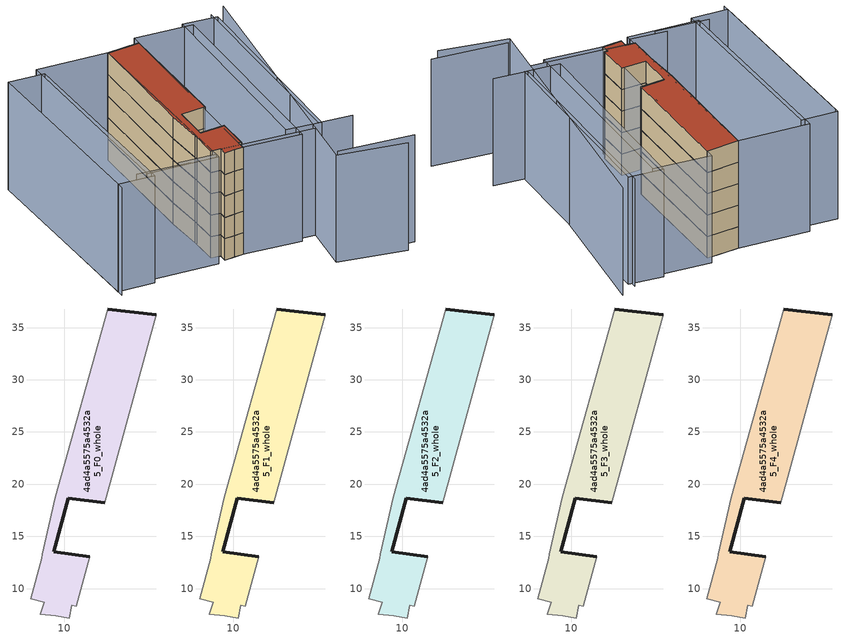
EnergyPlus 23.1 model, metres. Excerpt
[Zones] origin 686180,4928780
4ad4a5575a4532a5_F0_whole
 floor ground (EU_floor_Construction): 11.17,8.29 12.47,13.04 9.02,13.55 10.41,18.64 13.89,18.21 18.82,36.24 14.17,36.77 9.16,18.74 7.93,13.27 7.85,12.91 6.81,9.04 8.11,8.69 7.7,7.53 9.18,7.4 10.5,7.19 10.75,8.41 z0
 wall outside (EU_wall_Construction): 13.89,18.21 10.41,18.64 9.02,13.55 12.47,13.04 / 14.17,36.77 18.82,36.24 z0:3
 wall adiabatic (EU_wall_Construction): 12.47,13.04 11.17,8.29 10.75,8.41 10.5,7.19 9.18,7.4 7.7,7.53 8.11,8.69 6.81,9.04 7.85,12.91 7.93,13.27 9.16,18.74 14.17,36.77 / 18.82,36.24 13.89,18.21 z0:3
4ad4a5575a4532a5_F1_whole
 floor to 4ad4a5575a4532a5_F0_whole (EU_floor_Construction): 11.17,8.29 12.47,13.04 9.02,13.55 10.4,18.64 13.89,18.21 18.82,36.24 14.17,36.77 9.16,18.74 7.93,13.27 7.85,12.91 6.81,9.04 8.11,8.69 7.7,7.53 9.18,7.4 10.5,7.19 10.75,8.41 z3
 wall outside (EU_wall_Construction): 13.89,18.21 10.41,18.64 9.02,13.55 12.47,13.04 / 14.17,36.77 18.82,36.24 z3:6
 wall adiabatic (EU_wall_Construction): 12.47,13.04 11.17,8.29 10.75,8.41 10.5,7.19 9.18,7.4 7.7,7.53 8.11,8.69 6.81,9.04 7.85,12.91 7.93,13.27 9.16,18.74 14.17,36.77 / 18.82,36.24 13.89,18.21 z3:6
4ad4a5575a4532a5_F2_whole
 floor to 4ad4a5575a4532a5_F1_whole (EU_floor_Construction): 11.17,8.29 12.47,13.04 9.02,13.55 10.4,18.64 13.89,18.21 18.82,36.24 14.17,36.77 9.16,18.74 7.93,13.27 7.85,12.91 6.81,9.04 8.11,8.69 7.7,7.53 9.18,7.4 10.5,7.19 10.75,8.41 z6
 wall outside (EU_wall_Construction): 13.89,18.21 10.41,18.64 9.02,13.55 12.47,13.04 / 14.17,36.77 18.82,36.24 z6:9
 wall adiabatic (EU_wall_Construction): 12.47,13.04 11.17,8.29 10.75,8.41 10.5,7.19 9.18,7.4 7.7,7.53 8.11,8.69 6.81,9.04 7.85,12.91 7.93,13.27 9.16,18.74 14.17,36.77 / 18.82,36.24 13.89,18.21 z6:9
4ad4a5575a4532a5_F3_whole
 floor to 4ad4a5575a4532a5_F2_whole (EU_floor_Construction): 11.17,8.29 12.47,13.04 9.02,13.55 10.4,18.64 13.89,18.21 18.82,36.24 14.17,36.77 9.16,18.74 7.93,13.27 7.85,12.91 6.81,9.04 8.11,8.69 7.7,7.53 9.18,7.4 10.5,7.19 10.75,8.41 z9
 wall outside (EU_wall_Construction): 13.89,18.21 10.41,18.64 9.02,13.55 12.47,13.04 / 14.17,36.77 18.82,36.24 z9:12
 wall adiabatic (EU_wall_Construction): 12.47,13.04 11.17,8.29 10.75,8.41 10.5,7.19 9.18,7.4 7.7,7.53 8.11,8.69 6.81,9.04 7.85,12.91 7.93,13.27 9.16,18.74 14.17,36.77 / 18.82,36.24 13.89,18.21 z9:12
4ad4a5575a4532a5_F4_whole
 floor to 4ad4a5575a4532a5_F3_whole (EU_floor_Construction): 11.17,8.29 12.47,13.04 9.02,13.55 10.4,18.64 13.89,18.21 18.82,36.24 14.17,36.77 9.16,18.74 7.93,13.27 7.85,12.91 6.81,9.04 8.11,8.69 7.7,7.53 9.18,7.4 10.5,7.19 10.75,8.41 z12
 wall outside (EU_wall_Construction): 13.89,18.21 10.41,18.64 9.02,13.55 12.47,13.04 / 14.17,36.77 18.82,36.24 z12:15
 wall adiabatic (EU_wall_Construction): 12.47,13.04 11.17,8.29 10.75,8.41 10.5,7.19 9.18,7.4 7.7,7.53 8.11,8.69 6.81,9.04 7.85,12.91 7.93,13.27 9.16,18.74 14.17,36.77 / 18.82,36.24 13.89,18.21 z12:15
 roof outside (EU_roof_Construction): 18.82,36.24 13.89,18.21 10.41,18.64 9.02,13.55 12.47,13.04 11.17,8.29 10.75,8.41 10.5,7.19 9.18,7.4 7.7,7.53 8.11,8.69 6.81,9.04 7.85,12.91 7.93,13.27 9.16,18.74 14.17,36.77 z15
shading: 18.59,-1.3 28.54,-4.31 / 6.81,9.07 20.44,5.1 / 1.86,9.42 6.72,7.96 / -4.1,10.49 2.92,8.43 / 26.51,-5.42 17.73,-1.95 / 17.73,-1.95 33,36.58 / 26.18,4.58 21.68,5.89 / 21.68,5.89 30.36,35.82 / -0.28,38.44 -7.79,9.07 / 30.64,34.95 22.06,5.74 / 22.06,5.74 17.42,7.1 / 17.42,7.1 26,36.31 / 26,36.31 30.64,34.95 / 10.41,7.22 19.2,37.54 / 19.2,37.54 26.96,35.29 / 26.96,35.29 18.17,4.96 / 18.17,4.96 10.41,7.22 / -2.98,9.78 4.63,39.24 / 4.63,39.24 14.16,36.77 / 14.16,36.77 6.55,7.32 / 6.55,7.32 -2.98,9.78 / -7.54,10.03 -0.14,39.04 / -0.14,39.04 4.73,37.8 / 4.73,37.8 -2.67,8.79 / -2.67,8.79 -7.54,10.03 z0:15
[Building]
EU S2 Campaign: North Axis=0; Terrain=City; Solar Distribution=FullExterior
[Site:Location]
Bologna: Latitude=44.5; Longitude=11.25; Time Zone=1; Elevation=37
[SizingPeriod:WeatherFileDays]
AnnualSizingPeriod: Begin Month=1; Begin Day of Month=1; End Month=12; End Day of Month=31; Day of Week for Start Day=Monday; Use Weather File Daylight Saving Period=No; Use Weather File Rain and Snow Indicators=No
[MATERIAL]
EU_InternalMass_Material: Roughness=MediumRough; Thickness=0.1; Conductivity=1; Density=1800; Specific Heat=900; Thermal Absorptance=0.9; Solar Absorptance=0.7; Visible Absorptance=0.7
[MATERIAL:NOMASS] Roughness=MediumRough; Thermal Absorptance=0.9; Solar Absorptance=0.7; Visible Absorptance=0.7
Name | Thermal Resistance
EU_wall_NoMass | 0.905828
EU_roof_NoMass | 0.37593
EU_floor_NoMass | 0.67114
[CONSTRUCTION]
EU_wall_Construction: EU_wall_NoMass
EU_roof_Construction: EU_roof_NoMass
EU_floor_Construction: EU_floor_NoMass
EU_InternalMass_Construction: EU_InternalMass_Material
[ZONE] Type=1; Multiplier=1; Ceiling Height=autocalculate; Floor Area=autocalculate; Part of Total Floor Area=Yes
Name | Volume
4ad4a5575a4532a5_F0_whole | 353.837
4ad4a5575a4532a5_F1_whole; 4ad4a5575a4532a5_F2_whole; 4ad4a5575a4532a5_F3_whole; 4ad4a5575a4532a5_F4_whole | 353.834
[INTERNALMASS] Construction=EU_InternalMass_Construction; Surface Area=117.945
Name | Zone or ZoneList
4ad4a5575a4532a5_F0_whole_EU_InternalMass | 4ad4a5575a4532a5_F0_whole
4ad4a5575a4532a5_F1_whole_EU_InternalMass | 4ad4a5575a4532a5_F1_whole
4ad4a5575a4532a5_F2_whole_EU_InternalMass | 4ad4a5575a4532a5_F2_whole
4ad4a5575a4532a5_F3_whole_EU_InternalMass | 4ad4a5575a4532a5_F3_whole
4ad4a5575a4532a5_F4_whole_EU_InternalMass | 4ad4a5575a4532a5_F4_whole
[OTHEREQUIPMENT] Fuel Type=Electricity; Design Level Calculation Method=Watts/Area; Power per Zone Floor Area=1; Fraction Latent=0; Fraction Radiant=0; Fraction Lost=0; Carbon Dioxide Generation Rate=0; EndUse Subcategory=EU_Step8_InternalGains
Name | Zone or ZoneList or Space or SpaceList | Schedule
EU_Step8_InternalGain_4ad4a5575a4532a5_F0_whole_f000 | 4ad4a5575a4532a5_F0_whole | EU_Step8_GainSchedule_4ad4a5575a4532a5_F0_whole_f000
EU_Step8_InternalGain_4ad4a5575a4532a5_F1_whole_f000 | 4ad4a5575a4532a5_F1_whole | EU_Step8_GainSchedule_4ad4a5575a4532a5_F1_whole_f000
EU_Step8_InternalGain_4ad4a5575a4532a5_F2_whole_f000 | 4ad4a5575a4532a5_F2_whole | EU_Step8_GainSchedule_4ad4a5575a4532a5_F2_whole_f000
EU_Step8_InternalGain_4ad4a5575a4532a5_F3_whole_f000 | 4ad4a5575a4532a5_F3_whole | EU_Step8_GainSchedule_4ad4a5575a4532a5_F3_whole_f000
EU_Step8_InternalGain_4ad4a5575a4532a5_F4_whole_f000 | 4ad4a5575a4532a5_F4_whole | EU_Step8_GainSchedule_4ad4a5575a4532a5_F4_whole_f000
[ZONEVENTILATION:DESIGNFLOWRATE] Schedule=EU_AlwaysOn; Design Flow Rate Calculation Method=AirChanges/Hour; Air Changes per Hour=0.73129; Ventilation Type=Natural; Fan Pressure Rise=0; Fan Total Efficiency=1; Constant Term Coefficient=1; Temperature Term Coefficient=0; Velocity Term Coefficient=0; Velocity Squared Term Coefficient=0; Minimum Indoor Temperature=-100; Maximum Indoor Temperature=100; Delta Temperature=-100; Minimum Outdoor Temperature=-100; Maximum Outdoor Temperature=100; Maximum Wind Speed=40
Name | Zone or ZoneList or Space or SpaceList
EU_ConstantAir_4ad4a5575a4532a5_F0_whole | 4ad4a5575a4532a5_F0_whole
EU_ConstantAir_4ad4a5575a4532a5_F1_whole | 4ad4a5575a4532a5_F1_whole
EU_ConstantAir_4ad4a5575a4532a5_F2_whole | 4ad4a5575a4532a5_F2_whole
EU_ConstantAir_4ad4a5575a4532a5_F3_whole | 4ad4a5575a4532a5_F3_whole
EU_ConstantAir_4ad4a5575a4532a5_F4_whole | 4ad4a5575a4532a5_F4_whole
[HVACTEMPLATE:THERMOSTAT] Constant Heating Setpoint=20; Constant Cooling Setpoint=50
EU_HeatOnly_4ad4a5575a4532a5_F0_whole; EU_HeatOnly_4ad4a5575a4532a5_F1_whole; EU_HeatOnly_4ad4a5575a4532a5_F2_whole; EU_HeatOnly_4ad4a5575a4532a5_F3_whole; EU_HeatOnly_4ad4a5575a4532a5_F4_whole
[HVACTEMPLATE:ZONE:IDEALLOADSAIRSYSTEM] System Availability Schedule=EU_AlwaysOn; Maximum Heating Supply Air Temperature=50; Minimum Cooling Supply Air Temperature=13; Maximum Heating Supply Air Humidity Ratio=0.0156; Minimum Cooling Supply Air Humidity Ratio=0.0077; Heating Limit=NoLimit; Cooling Limit=NoLimit; Heating Availability Schedule=EU_AlwaysOn; Cooling Availability Schedule=EU_CoolingOff; Dehumidification Control Type=ConstantSensibleHeatRatio; Cooling Sensible Heat Ratio=0.7; Dehumidification Setpoint=60; Humidification Control Type=None; Humidification Setpoint=30; Outdoor Air Method=None; Outdoor Air Flow Rate per Person=0.00944; Outdoor Air Flow Rate per Zone Floor Area=0; Outdoor Air Flow Rate per Zone=0; Demand Controlled Ventilation Type=None; Outdoor Air Economizer Type=NoEconomizer; Heat Recovery Type=None; Sensible Heat Recovery Effectiveness=0.7; Latent Heat Recovery Effectiveness=0.65
Name | Template Thermostat
4ad4a5575a4532a5_F0_whole | EU_HeatOnly_4ad4a5575a4532a5_F0_whole
4ad4a5575a4532a5_F1_whole | EU_HeatOnly_4ad4a5575a4532a5_F1_whole
4ad4a5575a4532a5_F2_whole | EU_HeatOnly_4ad4a5575a4532a5_F2_whole
4ad4a5575a4532a5_F3_whole | EU_HeatOnly_4ad4a5575a4532a5_F3_whole
4ad4a5575a4532a5_F4_whole | EU_HeatOnly_4ad4a5575a4532a5_F4_whole
[SIZING:ZONE] Zone Cooling Design Supply Air Temperature Input Method=SupplyAirTemperature; Zone Cooling Design Supply Air Temperature=13; Zone Heating Design Supply Air Temperature Input Method=SupplyAirTemperature; Zone Heating Design Supply Air Temperature=50; Zone Cooling Design Supply Air Humidity Ratio=0.008; Zone Heating Design Supply Air Humidity Ratio=0.008; Cooling Design Air Flow Method=DesignDay; Cooling Design Air Flow Rate=0; Cooling Minimum Air Flow per Zone Floor Area=0.000762; Cooling Minimum Air Flow=0; Cooling Minimum Air Flow Fraction=0.2; Heating Design Air Flow Method=DesignDay; Heating Design Air Flow Rate=0; Heating Maximum Air Flow per Zone Floor Area=0.002032; Heating Maximum Air Flow=0.141576; Heating Maximum Air Flow Fraction=0.3; Account for Dedicated Outdoor Air System=No; Dedicated Outdoor Air System Control Strategy=NeutralSupplyAir; Dedicated Outdoor Air Low Setpoint Temperature for Design=autosize; Dedicated Outdoor Air High Setpoint Temperature for Design=autosize; Zone Load Sizing Method=Sensible Load Only No Latent Load; Zone Latent Cooling Design Supply Air Humidity Ratio Input Method=HumidityRatioDifference; Zone Cooling Design Supply Air Humidity Ratio Difference=0.005; Zone Latent Heating Design Supply Air Humidity Ratio Input Method=HumidityRatioDifference; Zone Humidification Design Supply Air Humidity Ratio Difference=0.005
4ad4a5575a4532a5_F0_whole; 4ad4a5575a4532a5_F1_whole; 4ad4a5575a4532a5_F2_whole; 4ad4a5575a4532a5_F3_whole; 4ad4a5575a4532a5_F4_whole
[SCHEDULE:CONSTANT]
Name | Hourly Value
EU_AlwaysOn | 1
EU_CoolingOff | 0
[SCHEDULE:FILE] Column Number=1; Rows to Skip at Top=0; Number of Hours of Data=8760; Column Separator=Comma; Interpolate to Timestep=No; Minutes per Item=60; Adjust Schedule for Daylight Savings=Yes
Name | File
EU_Step8_GainSchedule_4ad4a5575a4532a5_F0_whole_f000 | ../../schedules/4ad4a5575a4532a5/4ad4a5575a4532a5_F0_whole_f000_gain.csv
EU_Step8_GainSchedule_4ad4a5575a4532a5_F1_whole_f000 | ../../schedules/4ad4a5575a4532a5/4ad4a5575a4532a5_F1_whole_f000_gain.csv
EU_Step8_GainSchedule_4ad4a5575a4532a5_F2_whole_f000 | ../../schedules/4ad4a5575a4532a5/4ad4a5575a4532a5_F2_whole_f000_gain.csv
EU_Step8_GainSchedule_4ad4a5575a4532a5_F3_whole_f000 | ../../schedules/4ad4a5575a4532a5/4ad4a5575a4532a5_F3_whole_f000_gain.csv
EU_Step8_GainSchedule_4ad4a5575a4532a5_F4_whole_f000 | ../../schedules/4ad4a5575a4532a5/4ad4a5575a4532a5_F4_whole_f000_gain.csv
